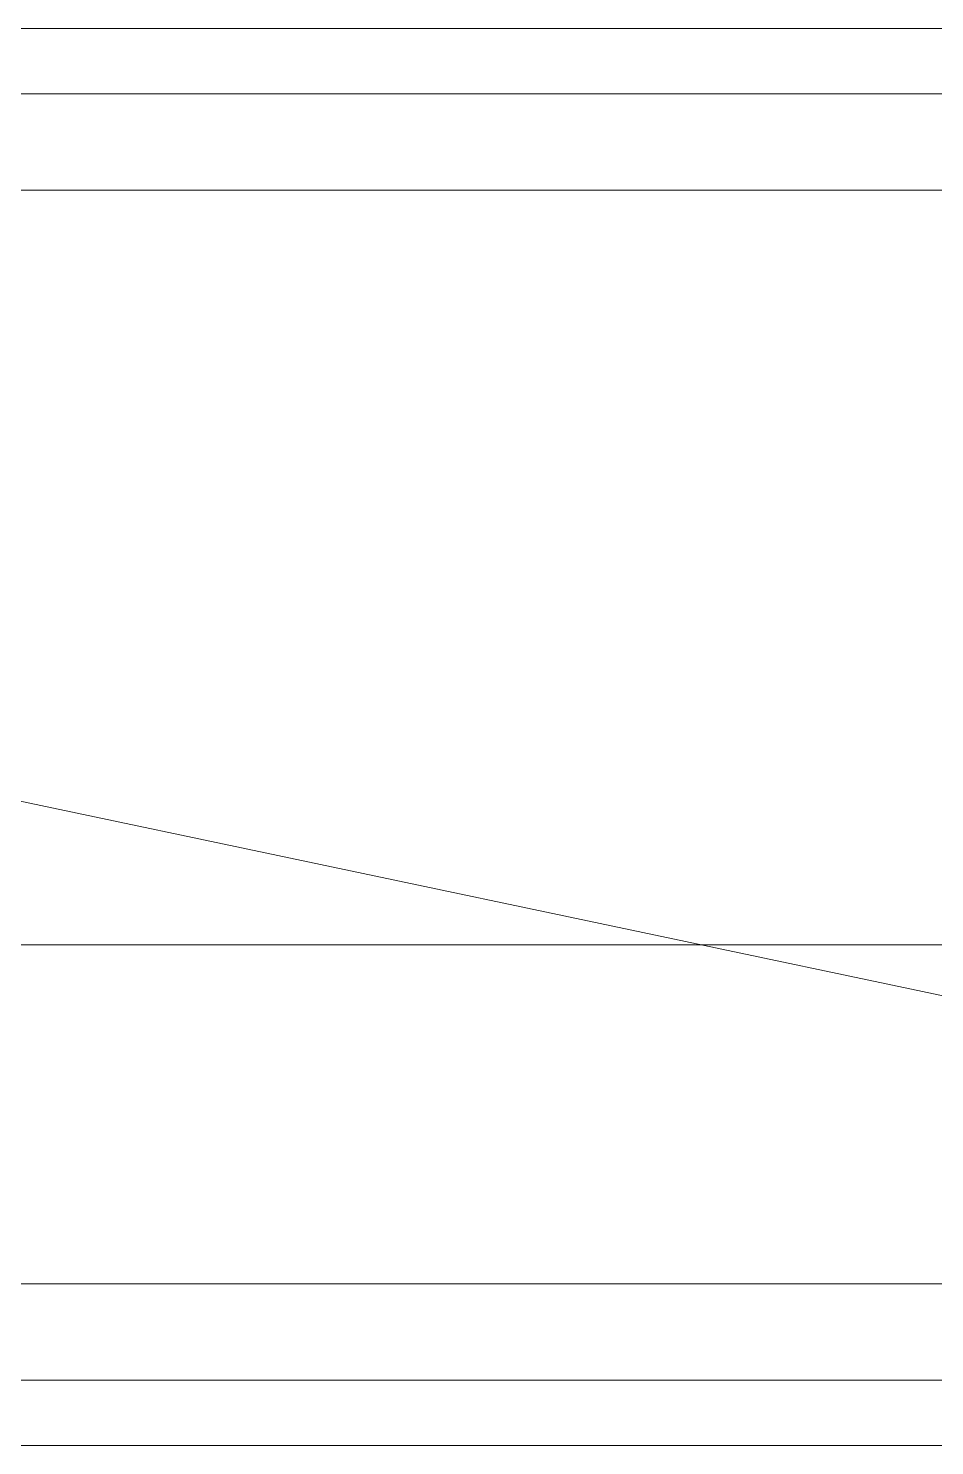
# Model space of a CAD drawing. Header units: metres. Extents: x -2 to 690, y -116 to 73.
# Drawn here: x 150.1685 to 150.4657, y 28.8073 to 29.2721 of the extents above; entities that cross this region are included whole.
import ezdxf

# ---------------------------------------------------------------- set-up
doc = ezdxf.new("R2010")
doc.units = ezdxf.units.M
doc.header["$LTSCALE"] = 5
doc.header["$MEASUREMENT"] = 0
doc.layers.get('0').update_dxf_attribs({"color": 30})
doc.layers.add('A-ANNO-TEXT', color=3, linetype='Continuous', lineweight=18)
doc.styles.add('E-ROMANS', font='romans.shx', dxfattribs={"width": 0.8})
doc.dimstyles.new('E-0100_TICK_12', dxfattribs={"dimscale": 0.001, "dimtxt": 120, "dimasz": 120, "dimexe": 60, "dimexo": 40, "dimgap": 60, "dimtad": 0, "dimzin": 0, "dimdsep": 46, "dimtxsty": 'E-ROMANS', "dimblk": 'OBLIQUE', "dimcen": 60, "dimclrd": 256, "dimclre": 256, "dimclrt": 256, "dimadec": 0, "dimazin": 0, "dimtfac": 1, "dimtmove": 1, "dimatfit": 3, "dimldrblk": 'OPEN90', "dimfxl": 1, "dimtfill": 1, "dimtolj": 1, "dimtzin": 0, "dimlwd": -1, "dimarcsym": 0})

# ---------------------------------------------------------------- blocks, each defined once
blk = doc.blocks.new('_Oblique')
at = {"color": 0, "linetype": 'ByBlock', "lineweight": -2}
blk.add_line((-0.5, -0.5), (0.5, 0.5), dxfattribs=at)

msp = doc.modelspace()

# ---------------------------------------------------------------- leaders
at = {"layer": 'A-ANNO-TEXT', "annotation_type": 0, "has_hookline": 1, "hookline_direction": 1}
for points in [[(150.69147, 29.27209), (150.64194, 29.27209), (150.5958, 29.27209)], [(150.73019, 29.25069), (150.64194, 29.25069), (150.5958, 29.25069)], [(150.73019, 29.21902), (150.64194, 29.21902), (150.5958, 29.21902)], [(150.67041, 28.91221), (150.62902, 28.92094), (150.5958, 28.92094)], [(150.67041, 28.97155), (150.60822, 28.97155), (150.5958, 28.97155)], [(150.73019, 28.86043), (150.64194, 28.86043), (150.5958, 28.86043)], [(150.73019, 28.82875), (150.64194, 28.82875), (150.5958, 28.82875)], [(150.69147, 28.80735), (150.64194, 28.80735), (150.5958, 28.80735)]]:
    msp.add_leader(points, dimstyle='E-0100_TICK_12', override={"dimasz": 0.05, "dimtad": 0, "dimldrblk": 'Open90'}, dxfattribs=at)

doc.saveas('drawing.dxf')
